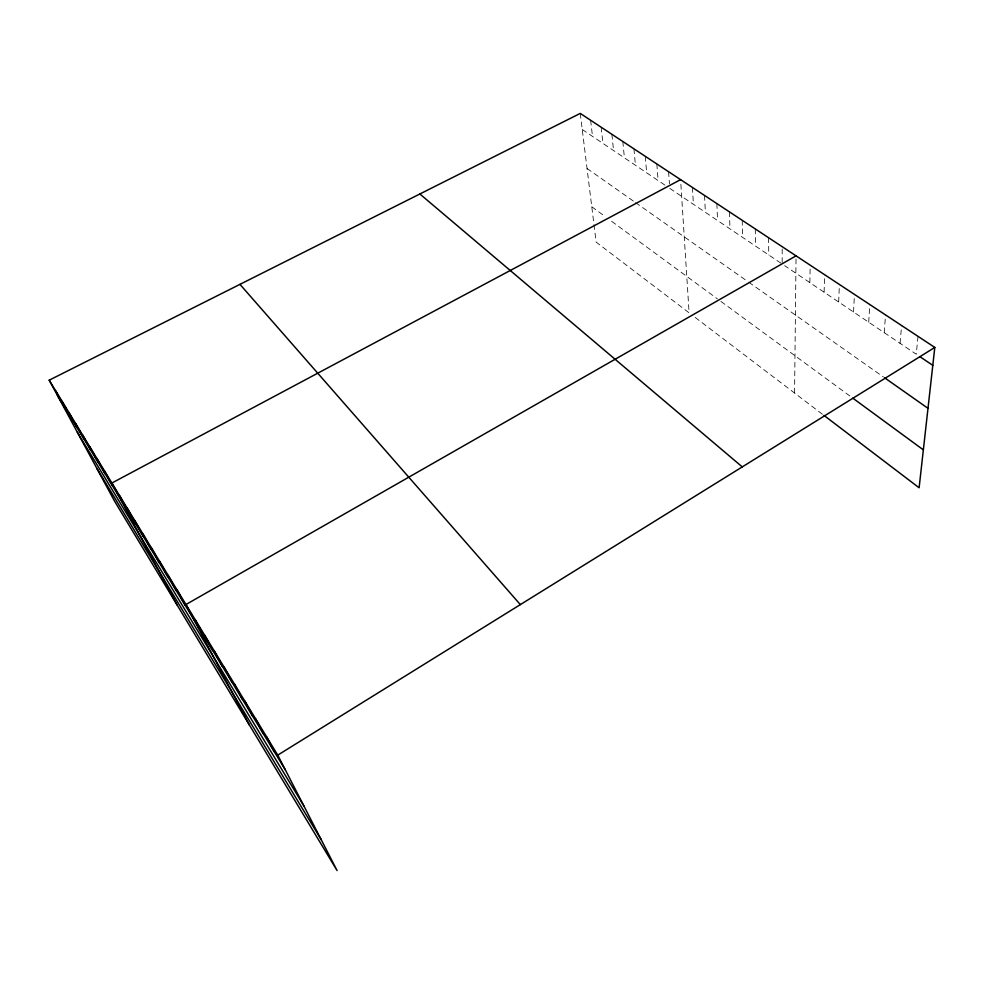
<?xml version="1.0" encoding="UTF-8"?>
<svg xmlns="http://www.w3.org/2000/svg" width="984" height="984" viewBox="0 0 984 984"><rect width="100%" height="100%" fill="white"/><g stroke="black" fill="none" stroke-linecap="round" stroke-linejoin="round"><path stroke-width="0.74" stroke-dasharray="4.92 3.69" d="M782.169 262.556L782.194 246.701M794.568 393.034L796.056 255.852M809.844 282.617L810.201 265.188M824.112 292.211L824.641 274.721M838.676 302.014L839.389 284.462M853.534 312.014L854.444 294.4M868.712 322.223L869.831 304.56M884.222 332.666L885.538 314.929M900.065 343.318L901.602 325.532M918.023 336.368L916.252 354.215L784.654 265.668M582.245 129.482L665.11 185.238M669.772 188.375L780.939 263.171M587.054 168.485L634.323 201.745M635.529 202.581L747.446 281.313M748.701 282.199L883.411 376.958M591.765 206.738L604.951 216.406M611.63 221.302L717.422 298.865M720.903 301.411L851.591 397.253M695.171 317.438L822.833 414.547M580.252 113.406L593.795 223.134M593.979 224.61L596.132 242.113L689.107 312.826L680.584 179.629M590.609 120.233L592.503 136.382M601.15 127.194L602.958 143.418M611.876 134.279L613.586 150.577M622.798 141.487L624.422 157.858M633.93 148.83L635.443 165.275M645.27 156.321L646.673 172.84M656.82 163.934L658.124 180.527M668.579 171.708L669.452 183.823M692.441 187.464L693.4 204.266M704.532 195.435L705.368 212.323M716.856 203.577L717.557 220.527M729.415 211.868L729.98 228.891M742.219 220.318L742.649 237.402M755.281 228.94L755.564 246.098M768.602 237.734L768.738 254.954"/><path stroke-width="1.48" d="M49.2 380.181L277.771 755.122L337.094 870.594L114.587 501.213L49.2 380.181L580.252 113.406L934.8 347.438L919.117 487.781L824.051 415.457M277.771 755.122L934.8 347.438M796.056 255.852L185.964 604.52L249.419 725.06M680.584 179.629L111.893 483.021L177.046 604.902M920.077 356.786L932.795 365.347M884.591 377.782L927.998 408.323M852.771 398.114L923.361 449.873M419.861 193.983L742.268 466.908M239.961 284.351L520.339 604.606M57.453 395.445L285.458 770.091M77.355 432.296L303.785 805.748M96.764 468.212L321.288 839.832M75.608 423.489L83.886 438.876M68.794 412.333L77.072 427.683M62.127 401.386L70.393 416.724M55.596 390.673L63.862 405.974M96.912 458.433L105.19 473.894M89.655 446.539L97.945 461.976M82.558 434.891L90.835 450.303M119.408 495.346L127.686 510.856M104.316 470.598L112.606 486.071M134.943 520.831L143.197 536.341M127.096 507.953L135.362 523.463M159.568 561.237L167.784 576.735M151.179 547.461L159.408 562.971M142.963 533.992L151.216 549.515M176.96 589.748L185.127 605.234M168.166 575.32L176.357 590.818M195.176 619.637L203.294 635.074M204.623 635.135L212.704 650.535M224.217 667.275L232.212 682.589M214.303 651.002L222.335 666.365M234.389 683.954L242.335 699.218M255.52 718.615L263.343 733.756M244.819 701.063L252.703 716.266M266.492 736.622L274.265 751.69"/></g></svg>
